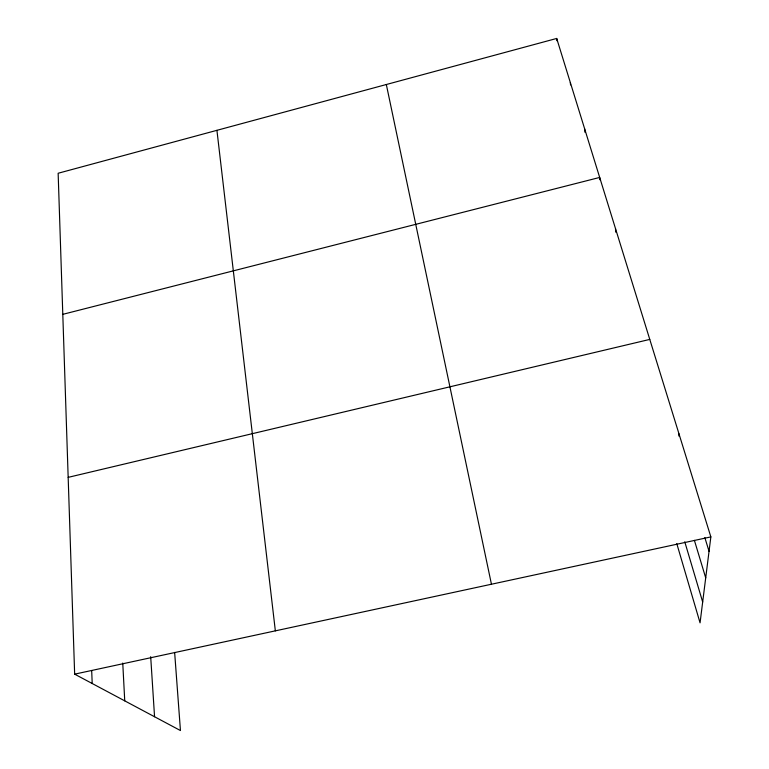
<?xml version="1.0" encoding="UTF-8"?>
<svg xmlns="http://www.w3.org/2000/svg" width="769" height="769" viewBox="0 0 769 769"><rect width="100%" height="100%" fill="white"/><g stroke="black" fill="none" stroke-linecap="round" stroke-linejoin="round"><path stroke-width="1.15" d="M678.854 436.023L678.96 433.764M174.64 652.41L180.446 730.55L74.651 674.153L58.146 173.256L556.698 38.45L710.854 536.897L700.059 622.842L676.778 543.606M62.798 314.338L599.685 177.437L599.839 179.763M68.172 477.357L649.776 339.408M74.651 674.153L710.854 536.897M704.837 537.598L709.047 551.306M694.397 540.367L705.711 577.855M684.766 541.789L702.674 602.012M386.326 84.513L491.449 584.238M216.925 130.326L275.35 630.859M556.698 38.45L556.939 40.747M570.338 82.533L570.55 84.888M584.642 128.808L584.93 132.239M150.686 656.678L154.559 716.746M615.508 228.604L615.69 232.142M122.752 663.061L124.741 700.857M91.684 670.472L92.203 683.516"/></g></svg>
